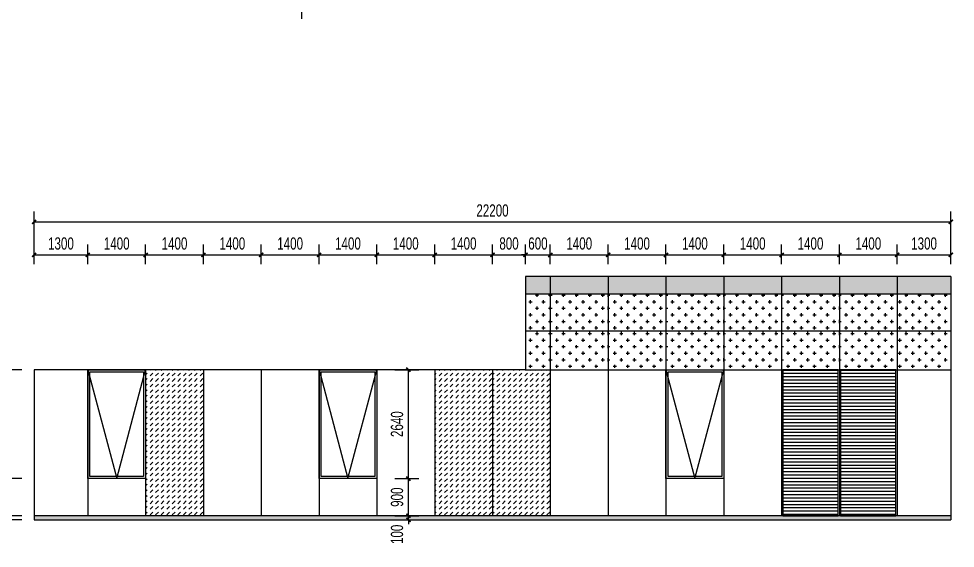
# Model space of a CAD drawing. Extents: x -3 to 440502, y -49243 to 59402.
# Drawn here: x 107077 to 129755, y 18246 to 31079 of the extents above; entities that cross this region are included whole.
import ezdxf

# ---------------------------------------------------------------- set-up
doc = ezdxf.new("R2010")
doc.units = 0
doc.header["$LTSCALE"] = 1000
doc.header["$MEASUREMENT"] = 0
for name, color, linetype in [('01-标注_尺寸', 124, 'Continuous'), ('05-填充_156', 156, 'Continuous'), ('05-填充_18', 18, 'Continuous'), ('A-0-图名图例', 2, 'Continuous'), ('A-C_窗', 140, 'Continuous'), ('E-立面', 255, 'Continuous')]:
    doc.layers.add(name, color=color, linetype=linetype)
doc.styles.add('_TCH_DIM_T3', font='ros.shx', dxfattribs={"width": 0.705882, "bigfont": 'jd.shx'})
doc.dimstyles.new('_TCH_ARCH&&100', dxfattribs={"dimtxt": 297.5, "dimasz": 100, "dimexe": 250, "dimexo": 300, "dimgap": 126.25, "dimtad": 1, "dimdec": 0, "dimzin": 0, "dimdsep": 46, "dimtxsty": '_TCH_DIM_T3', "dimblk": 'ARCHTICK', "dimcen": 0.09, "dimclrt": 7, "dimazin": 2, "dimtfac": 1, "dimtdec": 0, "dimtix": 1, "dimtmove": 2, "dimatfit": 3, "dimfxl": 0, "dimtolj": 1, "dimtzin": 0, "dimarcsym": 0})

# ---------------------------------------------------------------- blocks, each defined once
blk = doc.blocks.new('A$C70DF4B89')
at = {"layer": 'A-C_窗'}
for points in [[(-1400, 2640), (0, 2640), (0, 0), (-1400, 0)], [(-1350, 2590), (-50, 2590), (-50, 50), (-1350, 50)]]:
    blk.add_lwpolyline(points, close=True, dxfattribs=at)
blk.add_lwpolyline([(-1400, 2640), (-700, 0), (0, 2640)], dxfattribs=at)
blk = doc.blocks.new('A$C710A27A6')
at = {"layer": 'A-C_窗'}
h = blk.add_hatch(dxfattribs=at)
h.set_pattern_fill('ANSI31', color=256, scale=50, angle=315)
h.set_pattern_definition([(0, (358388.15, -147456.25), (2e-14, 79.375), [])])
h.paths.add_polyline_path([(30, 3540), (30, 0), (1370, 0), (1370, 3540)])
h = blk.add_hatch(dxfattribs=at)
h.set_pattern_fill('ANSI31', color=256, scale=50, angle=315)
h.set_pattern_definition([(0, (359788.15, -147456.25), (2e-14, 79.375), [])])
h.paths.add_polyline_path([(1430, 3540), (1430, 0), (2770, 0), (2770, 3540)])
for points in [[(0, 3540), (0, 0)], [(1400, 3540), (1400, 0)], [(2800, 3540), (2800, 0)]]:
    blk.add_lwpolyline(points, dxfattribs=at)
for points in [[(30, 0), (1370, 0), (1370, 3540), (30, 3540)], [(1430, 0), (2770, 0), (2770, 3540), (1430, 3540)]]:
    blk.add_lwpolyline(points, close=True, dxfattribs=at)
blk = doc.blocks.new('_ArchTick')
at = {"color": 0, "linetype": 'ByBlock', "const_width": 0.4}
blk.add_lwpolyline([(-0.5, -0.5), (0.5, 0.5)], dxfattribs=at)
blk = doc.blocks.new('*D388')
at = {"layer": '01-标注_尺寸', "color": 0, "lineweight": -2, "transparency": 16777216}
for p, q in [((130428, 19034), (130428, 19134)), ((129949, 19034), (130678, 19034)), ((129949, 18934), (130678, 18934)), ((130428, 18934), (130428, 19034)), ((130428, 18934), (130428, 18834))]:
    blk.add_line(p, q, dxfattribs=at)
at = {"layer": 'Defpoints', "color": 0, "transparency": 16777216}
for p in [(129649, 19034), (129649, 18934), (130428, 19034)]:
    blk.add_point(p, dxfattribs=at)
at = {"layer": '01-标注_尺寸', "color": 0, "lineweight": -2, "transparency": 16777216, "xscale": 100, "yscale": 100, "zscale": 100}
for p, rotation in [((130428, 19034), 270), ((130428, 18934), 90)]:
    blk.add_blockref('_ArchTick', p, dxfattribs=dict(at, rotation=rotation))
at = {"layer": '01-标注_尺寸', "color": 7, "transparency": 16777216, "insert": (130153, 18584), "char_height": 297.5, "attachment_point": 5, "rotation": 90, "style": '_TCH_DIM_T3'}
blk.add_mtext('\\A1;100', dxfattribs=at)
blk = doc.blocks.new('*D389')
at = {"layer": '01-标注_尺寸', "color": 0, "lineweight": -2, "transparency": 16777216}
for p, q in [((129949, 22574), (130678, 22574)), ((130428, 19034), (130428, 22574)), ((129949, 19034), (130678, 19034))]:
    blk.add_line(p, q, dxfattribs=at)
at = {"layer": 'Defpoints', "color": 0, "transparency": 16777216}
for p in [(129649, 22574), (130428, 22574), (129649, 19034)]:
    blk.add_point(p, dxfattribs=at)
at = {"layer": '01-标注_尺寸', "color": 0, "lineweight": -2, "transparency": 16777216, "xscale": 100, "yscale": 100, "zscale": 100}
for p, rotation in [((130428, 22574), 90), ((130428, 19034), 270)]:
    blk.add_blockref('_ArchTick', p, dxfattribs=dict(at, rotation=rotation))
at = {"layer": '01-标注_尺寸', "color": 7, "transparency": 16777216, "insert": (130153, 20804), "char_height": 297.5, "attachment_point": 5, "rotation": 90, "style": '_TCH_DIM_T3'}
blk.add_mtext('\\A1;3540', dxfattribs=at)
blk = doc.blocks.new('*D390')
at = {"layer": '01-标注_尺寸', "color": 0, "lineweight": -2, "transparency": 16777216}
for p, q in [((129949, 23504), (130678, 23504)), ((130428, 22574), (130428, 23504)), ((129949, 22574), (130678, 22574))]:
    blk.add_line(p, q, dxfattribs=at)
at = {"layer": 'Defpoints', "color": 0, "transparency": 16777216}
for p in [(129649, 23504), (130428, 23504), (129649, 22574)]:
    blk.add_point(p, dxfattribs=at)
at = {"layer": '01-标注_尺寸', "color": 0, "lineweight": -2, "transparency": 16777216, "xscale": 100, "yscale": 100, "zscale": 100}
for p, rotation in [((130428, 23504), 90), ((130428, 22574), 270)]:
    blk.add_blockref('_ArchTick', p, dxfattribs=dict(at, rotation=rotation))
at = {"layer": '01-标注_尺寸', "color": 7, "transparency": 16777216, "insert": (130153, 23039), "char_height": 297.5, "attachment_point": 5, "rotation": 90, "style": '_TCH_DIM_T3'}
blk.add_mtext('\\A1;930', dxfattribs=at)
blk = doc.blocks.new('*D391')
at = {"layer": '01-标注_尺寸', "color": 0, "lineweight": -2, "transparency": 16777216}
for p, q in [((129949, 24404), (130678, 24404)), ((130428, 23504), (130428, 24404)), ((129949, 23504), (130678, 23504))]:
    blk.add_line(p, q, dxfattribs=at)
at = {"layer": 'Defpoints', "color": 0, "transparency": 16777216}
for p in [(129649, 24404), (130428, 24404), (129649, 23504)]:
    blk.add_point(p, dxfattribs=at)
at = {"layer": '01-标注_尺寸', "color": 0, "lineweight": -2, "transparency": 16777216, "xscale": 100, "yscale": 100, "zscale": 100}
for p, rotation in [((130428, 24404), 90), ((130428, 23504), 270)]:
    blk.add_blockref('_ArchTick', p, dxfattribs=dict(at, rotation=rotation))
at = {"layer": '01-标注_尺寸', "color": 7, "transparency": 16777216, "insert": (130153, 23954), "char_height": 297.5, "attachment_point": 5, "rotation": 90, "style": '_TCH_DIM_T3'}
blk.add_mtext('\\A1;900', dxfattribs=at)
blk = doc.blocks.new('*D392')
at = {"layer": '01-标注_尺寸', "color": 0, "lineweight": -2, "transparency": 16777216}
for p, q in [((129949, 24834), (130678, 24834)), ((130428, 24404), (130428, 24834)), ((129949, 24404), (130678, 24404))]:
    blk.add_line(p, q, dxfattribs=at)
at = {"layer": 'Defpoints', "color": 0, "transparency": 16777216}
for p in [(129649, 24834), (130428, 24834), (129649, 24404)]:
    blk.add_point(p, dxfattribs=at)
at = {"layer": '01-标注_尺寸', "color": 0, "lineweight": -2, "transparency": 16777216, "xscale": 100, "yscale": 100, "zscale": 100}
for p, rotation in [((130428, 24834), 90), ((130428, 24404), 270)]:
    blk.add_blockref('_ArchTick', p, dxfattribs=dict(at, rotation=rotation))
at = {"layer": '01-标注_尺寸', "color": 7, "transparency": 16777216, "insert": (130153, 25204), "char_height": 297.5, "attachment_point": 5, "rotation": 90, "style": '_TCH_DIM_T3'}
blk.add_mtext('\\A1;430', dxfattribs=at)
blk = doc.blocks.new('*D393')
at = {"layer": '01-标注_尺寸', "color": 0, "lineweight": -2, "transparency": 16777216}
for p, q in [((106819, 19034), (106819, 19134)), ((107149, 19034), (106569, 19034)), ((107149, 18934), (106569, 18934)), ((106819, 18934), (106819, 19034)), ((106819, 18934), (106819, 18834))]:
    blk.add_line(p, q, dxfattribs=at)
at = {"layer": 'Defpoints', "color": 0, "transparency": 16777216}
for p in [(106819, 19034), (107449, 19034), (107449, 18934)]:
    blk.add_point(p, dxfattribs=at)
at = {"layer": '01-标注_尺寸', "color": 0, "lineweight": -2, "transparency": 16777216, "xscale": 100, "yscale": 100, "zscale": 100}
for p, rotation in [((106819, 19034), 270), ((106819, 18934), 90)]:
    blk.add_blockref('_ArchTick', p, dxfattribs=dict(at, rotation=rotation))
at = {"layer": '01-标注_尺寸', "color": 7, "transparency": 16777216, "insert": (106544, 18584), "char_height": 297.5, "attachment_point": 5, "rotation": 90, "style": '_TCH_DIM_T3'}
blk.add_mtext('\\A1;100', dxfattribs=at)
blk = doc.blocks.new('*D394')
at = {"layer": '01-标注_尺寸', "color": 0, "lineweight": -2, "transparency": 16777216}
for p, q in [((107149, 19934), (106569, 19934)), ((106819, 19034), (106819, 19934)), ((107149, 19034), (106569, 19034))]:
    blk.add_line(p, q, dxfattribs=at)
at = {"layer": 'Defpoints', "color": 0, "transparency": 16777216}
for p in [(106819, 19934), (107449, 19934), (107449, 19034)]:
    blk.add_point(p, dxfattribs=at)
at = {"layer": '01-标注_尺寸', "color": 0, "lineweight": -2, "transparency": 16777216, "xscale": 100, "yscale": 100, "zscale": 100}
for p, rotation in [((106819, 19934), 90), ((106819, 19034), 270)]:
    blk.add_blockref('_ArchTick', p, dxfattribs=dict(at, rotation=rotation))
at = {"layer": '01-标注_尺寸', "color": 7, "transparency": 16777216, "insert": (106544, 19484), "char_height": 297.5, "attachment_point": 5, "rotation": 90, "style": '_TCH_DIM_T3'}
blk.add_mtext('\\A1;900', dxfattribs=at)
blk = doc.blocks.new('*D395')
at = {"layer": '01-标注_尺寸', "color": 0, "lineweight": -2, "transparency": 16777216}
for p, q in [((107149, 22574), (106569, 22574)), ((106819, 19934), (106819, 22574)), ((107149, 19934), (106569, 19934))]:
    blk.add_line(p, q, dxfattribs=at)
at = {"layer": 'Defpoints', "color": 0, "transparency": 16777216}
for p in [(106819, 22574), (107449, 22574), (107449, 19934)]:
    blk.add_point(p, dxfattribs=at)
at = {"layer": '01-标注_尺寸', "color": 0, "lineweight": -2, "transparency": 16777216, "xscale": 100, "yscale": 100, "zscale": 100}
for p, rotation in [((106819, 22574), 90), ((106819, 19934), 270)]:
    blk.add_blockref('_ArchTick', p, dxfattribs=dict(at, rotation=rotation))
at = {"layer": '01-标注_尺寸', "color": 7, "transparency": 16777216, "insert": (106544, 21254), "char_height": 297.5, "attachment_point": 5, "rotation": 90, "style": '_TCH_DIM_T3'}
blk.add_mtext('\\A1;2640', dxfattribs=at)
blk = doc.blocks.new('*D397')
at = {"layer": '01-标注_尺寸', "color": 0, "lineweight": -2, "transparency": 16777216}
for p, q in [((128349, 25134), (128349, 25605)), ((129649, 25134), (129649, 25605)), ((128349, 25355), (129649, 25355))]:
    blk.add_line(p, q, dxfattribs=at)
at = {"layer": 'Defpoints', "color": 0, "transparency": 16777216}
for p in [(129649, 25355), (128349, 24834), (129649, 24834)]:
    blk.add_point(p, dxfattribs=at)
at = {"layer": '01-标注_尺寸', "color": 0, "lineweight": -2, "transparency": 16777216, "xscale": 100, "yscale": 100, "zscale": 100, "rotation": 180}
blk.add_blockref('_ArchTick', (128349, 25355), dxfattribs=at)
at = {"layer": '01-标注_尺寸', "color": 0, "lineweight": -2, "transparency": 16777216, "xscale": 100, "yscale": 100, "zscale": 100}
blk.add_blockref('_ArchTick', (129649, 25355), dxfattribs=at)
at = {"layer": '01-标注_尺寸', "color": 7, "transparency": 16777216, "insert": (128999, 25630), "char_height": 297.5, "attachment_point": 5, "style": '_TCH_DIM_T3'}
blk.add_mtext('\\A1;1300', dxfattribs=at)
blk = doc.blocks.new('*D398')
at = {"layer": '01-标注_尺寸', "color": 0, "lineweight": -2, "transparency": 16777216}
for p, q in [((126949, 25134), (126949, 25605)), ((128349, 25134), (128349, 25605)), ((126949, 25355), (128349, 25355))]:
    blk.add_line(p, q, dxfattribs=at)
at = {"layer": 'Defpoints', "color": 0, "transparency": 16777216}
for p in [(128349, 25355), (126949, 24834), (128349, 24834)]:
    blk.add_point(p, dxfattribs=at)
at = {"layer": '01-标注_尺寸', "color": 0, "lineweight": -2, "transparency": 16777216, "xscale": 100, "yscale": 100, "zscale": 100, "rotation": 180}
blk.add_blockref('_ArchTick', (126949, 25355), dxfattribs=at)
at = {"layer": '01-标注_尺寸', "color": 0, "lineweight": -2, "transparency": 16777216, "xscale": 100, "yscale": 100, "zscale": 100}
blk.add_blockref('_ArchTick', (128349, 25355), dxfattribs=at)
at = {"layer": '01-标注_尺寸', "color": 7, "transparency": 16777216, "insert": (127649, 25630), "char_height": 297.5, "attachment_point": 5, "style": '_TCH_DIM_T3'}
blk.add_mtext('\\A1;1400', dxfattribs=at)
blk = doc.blocks.new('*D399')
at = {"layer": '01-标注_尺寸', "color": 0, "lineweight": -2, "transparency": 16777216}
for p, q in [((125549, 25134), (125549, 25605)), ((126949, 25134), (126949, 25605)), ((125549, 25355), (126949, 25355))]:
    blk.add_line(p, q, dxfattribs=at)
at = {"layer": 'Defpoints', "color": 0, "transparency": 16777216}
for p in [(126949, 25355), (125549, 24834), (126949, 24834)]:
    blk.add_point(p, dxfattribs=at)
at = {"layer": '01-标注_尺寸', "color": 0, "lineweight": -2, "transparency": 16777216, "xscale": 100, "yscale": 100, "zscale": 100, "rotation": 180}
blk.add_blockref('_ArchTick', (125549, 25355), dxfattribs=at)
at = {"layer": '01-标注_尺寸', "color": 0, "lineweight": -2, "transparency": 16777216, "xscale": 100, "yscale": 100, "zscale": 100}
blk.add_blockref('_ArchTick', (126949, 25355), dxfattribs=at)
at = {"layer": '01-标注_尺寸', "color": 7, "transparency": 16777216, "insert": (126249, 25630), "char_height": 297.5, "attachment_point": 5, "style": '_TCH_DIM_T3'}
blk.add_mtext('\\A1;1400', dxfattribs=at)
blk = doc.blocks.new('*D400')
at = {"layer": '01-标注_尺寸', "color": 0, "lineweight": -2, "transparency": 16777216}
for p, q in [((124149, 25134), (124149, 25605)), ((125549, 25134), (125549, 25605)), ((124149, 25355), (125549, 25355))]:
    blk.add_line(p, q, dxfattribs=at)
at = {"layer": 'Defpoints', "color": 0, "transparency": 16777216}
for p in [(125549, 25355), (124149, 24834), (125549, 24834)]:
    blk.add_point(p, dxfattribs=at)
at = {"layer": '01-标注_尺寸', "color": 0, "lineweight": -2, "transparency": 16777216, "xscale": 100, "yscale": 100, "zscale": 100, "rotation": 180}
blk.add_blockref('_ArchTick', (124149, 25355), dxfattribs=at)
at = {"layer": '01-标注_尺寸', "color": 0, "lineweight": -2, "transparency": 16777216, "xscale": 100, "yscale": 100, "zscale": 100}
blk.add_blockref('_ArchTick', (125549, 25355), dxfattribs=at)
at = {"layer": '01-标注_尺寸', "color": 7, "transparency": 16777216, "insert": (124849, 25630), "char_height": 297.5, "attachment_point": 5, "style": '_TCH_DIM_T3'}
blk.add_mtext('\\A1;1400', dxfattribs=at)
blk = doc.blocks.new('*D401')
at = {"layer": '01-标注_尺寸', "color": 0, "lineweight": -2, "transparency": 16777216}
for p, q in [((122749, 25134), (122749, 25605)), ((124149, 25134), (124149, 25605)), ((122749, 25355), (124149, 25355))]:
    blk.add_line(p, q, dxfattribs=at)
at = {"layer": 'Defpoints', "color": 0, "transparency": 16777216}
for p in [(124149, 25355), (122749, 24834), (124149, 24834)]:
    blk.add_point(p, dxfattribs=at)
at = {"layer": '01-标注_尺寸', "color": 0, "lineweight": -2, "transparency": 16777216, "xscale": 100, "yscale": 100, "zscale": 100, "rotation": 180}
blk.add_blockref('_ArchTick', (122749, 25355), dxfattribs=at)
at = {"layer": '01-标注_尺寸', "color": 0, "lineweight": -2, "transparency": 16777216, "xscale": 100, "yscale": 100, "zscale": 100}
blk.add_blockref('_ArchTick', (124149, 25355), dxfattribs=at)
at = {"layer": '01-标注_尺寸', "color": 7, "transparency": 16777216, "insert": (123449, 25630), "char_height": 297.5, "attachment_point": 5, "style": '_TCH_DIM_T3'}
blk.add_mtext('\\A1;1400', dxfattribs=at)
blk = doc.blocks.new('*D402')
at = {"layer": '01-标注_尺寸', "color": 0, "lineweight": -2, "transparency": 16777216}
for p, q in [((121349, 25134), (121349, 25605)), ((122749, 25134), (122749, 25605)), ((121349, 25355), (122749, 25355))]:
    blk.add_line(p, q, dxfattribs=at)
at = {"layer": 'Defpoints', "color": 0, "transparency": 16777216}
for p in [(122749, 25355), (121349, 24834), (122749, 24834)]:
    blk.add_point(p, dxfattribs=at)
at = {"layer": '01-标注_尺寸', "color": 0, "lineweight": -2, "transparency": 16777216, "xscale": 100, "yscale": 100, "zscale": 100, "rotation": 180}
blk.add_blockref('_ArchTick', (121349, 25355), dxfattribs=at)
at = {"layer": '01-标注_尺寸', "color": 0, "lineweight": -2, "transparency": 16777216, "xscale": 100, "yscale": 100, "zscale": 100}
blk.add_blockref('_ArchTick', (122749, 25355), dxfattribs=at)
at = {"layer": '01-标注_尺寸', "color": 7, "transparency": 16777216, "insert": (122049, 25630), "char_height": 297.5, "attachment_point": 5, "style": '_TCH_DIM_T3'}
blk.add_mtext('\\A1;1400', dxfattribs=at)
blk = doc.blocks.new('*D403')
at = {"layer": '01-标注_尺寸', "color": 0, "lineweight": -2, "transparency": 16777216}
for p, q in [((119949, 25134), (119949, 25605)), ((121349, 25134), (121349, 25605)), ((119949, 25355), (121349, 25355))]:
    blk.add_line(p, q, dxfattribs=at)
at = {"layer": 'Defpoints', "color": 0, "transparency": 16777216}
for p in [(121349, 25355), (119949, 24834), (121349, 24834)]:
    blk.add_point(p, dxfattribs=at)
at = {"layer": '01-标注_尺寸', "color": 0, "lineweight": -2, "transparency": 16777216, "xscale": 100, "yscale": 100, "zscale": 100, "rotation": 180}
blk.add_blockref('_ArchTick', (119949, 25355), dxfattribs=at)
at = {"layer": '01-标注_尺寸', "color": 0, "lineweight": -2, "transparency": 16777216, "xscale": 100, "yscale": 100, "zscale": 100}
blk.add_blockref('_ArchTick', (121349, 25355), dxfattribs=at)
at = {"layer": '01-标注_尺寸', "color": 7, "transparency": 16777216, "insert": (120649, 25630), "char_height": 297.5, "attachment_point": 5, "style": '_TCH_DIM_T3'}
blk.add_mtext('\\A1;1400', dxfattribs=at)
blk = doc.blocks.new('*D404')
at = {"layer": '01-标注_尺寸', "color": 0, "lineweight": -2, "transparency": 16777216}
for p, q in [((119349, 25134), (119349, 25605)), ((119949, 25134), (119949, 25605)), ((119349, 25355), (119249, 25355)), ((119349, 25355), (119949, 25355)), ((119949, 25355), (120049, 25355))]:
    blk.add_line(p, q, dxfattribs=at)
at = {"layer": 'Defpoints', "color": 0, "transparency": 16777216}
for p in [(119949, 25355), (119349, 24834), (119949, 24834)]:
    blk.add_point(p, dxfattribs=at)
at = {"layer": '01-标注_尺寸', "color": 0, "lineweight": -2, "transparency": 16777216, "xscale": 100, "yscale": 100, "zscale": 100}
blk.add_blockref('_ArchTick', (119349, 25355), dxfattribs=at)
at = {"layer": '01-标注_尺寸', "color": 0, "lineweight": -2, "transparency": 16777216, "xscale": 100, "yscale": 100, "zscale": 100, "rotation": 180}
blk.add_blockref('_ArchTick', (119949, 25355), dxfattribs=at)
at = {"layer": '01-标注_尺寸', "color": 7, "transparency": 16777216, "insert": (119649, 25630), "char_height": 297.5, "attachment_point": 5, "style": '_TCH_DIM_T3'}
blk.add_mtext('\\A1;600', dxfattribs=at)
blk = doc.blocks.new('*D405')
at = {"layer": '01-标注_尺寸', "color": 0, "lineweight": -2, "transparency": 16777216}
for p, q in [((118549, 25134), (118549, 25605)), ((119349, 25134), (119349, 25605)), ((118549, 25355), (119349, 25355))]:
    blk.add_line(p, q, dxfattribs=at)
at = {"layer": 'Defpoints', "color": 0, "transparency": 16777216}
for p in [(119349, 25355), (118549, 24834), (119349, 24834)]:
    blk.add_point(p, dxfattribs=at)
at = {"layer": '01-标注_尺寸', "color": 0, "lineweight": -2, "transparency": 16777216, "xscale": 100, "yscale": 100, "zscale": 100, "rotation": 180}
blk.add_blockref('_ArchTick', (118549, 25355), dxfattribs=at)
at = {"layer": '01-标注_尺寸', "color": 0, "lineweight": -2, "transparency": 16777216, "xscale": 100, "yscale": 100, "zscale": 100}
blk.add_blockref('_ArchTick', (119349, 25355), dxfattribs=at)
at = {"layer": '01-标注_尺寸', "color": 7, "transparency": 16777216, "insert": (118949, 25630), "char_height": 297.5, "attachment_point": 5, "style": '_TCH_DIM_T3'}
blk.add_mtext('\\A1;800', dxfattribs=at)
blk = doc.blocks.new('*D406')
at = {"layer": '01-标注_尺寸', "color": 0, "lineweight": -2, "transparency": 16777216}
for p, q in [((117149, 25134), (117149, 25605)), ((118549, 25134), (118549, 25605)), ((117149, 25355), (118549, 25355))]:
    blk.add_line(p, q, dxfattribs=at)
at = {"layer": 'Defpoints', "color": 0, "transparency": 16777216}
for p in [(118549, 25355), (117149, 24834), (118549, 24834)]:
    blk.add_point(p, dxfattribs=at)
at = {"layer": '01-标注_尺寸', "color": 0, "lineweight": -2, "transparency": 16777216, "xscale": 100, "yscale": 100, "zscale": 100, "rotation": 180}
blk.add_blockref('_ArchTick', (117149, 25355), dxfattribs=at)
at = {"layer": '01-标注_尺寸', "color": 0, "lineweight": -2, "transparency": 16777216, "xscale": 100, "yscale": 100, "zscale": 100}
blk.add_blockref('_ArchTick', (118549, 25355), dxfattribs=at)
at = {"layer": '01-标注_尺寸', "color": 7, "transparency": 16777216, "insert": (117849, 25630), "char_height": 297.5, "attachment_point": 5, "style": '_TCH_DIM_T3'}
blk.add_mtext('\\A1;1400', dxfattribs=at)
blk = doc.blocks.new('*D407')
at = {"layer": '01-标注_尺寸', "color": 0, "lineweight": -2, "transparency": 16777216}
for p, q in [((115749, 25134), (115749, 25605)), ((117149, 25134), (117149, 25605)), ((115749, 25355), (117149, 25355))]:
    blk.add_line(p, q, dxfattribs=at)
at = {"layer": 'Defpoints', "color": 0, "transparency": 16777216}
for p in [(117149, 25355), (115749, 24834), (117149, 24834)]:
    blk.add_point(p, dxfattribs=at)
at = {"layer": '01-标注_尺寸', "color": 0, "lineweight": -2, "transparency": 16777216, "xscale": 100, "yscale": 100, "zscale": 100, "rotation": 180}
blk.add_blockref('_ArchTick', (115749, 25355), dxfattribs=at)
at = {"layer": '01-标注_尺寸', "color": 0, "lineweight": -2, "transparency": 16777216, "xscale": 100, "yscale": 100, "zscale": 100}
blk.add_blockref('_ArchTick', (117149, 25355), dxfattribs=at)
at = {"layer": '01-标注_尺寸', "color": 7, "transparency": 16777216, "insert": (116449, 25630), "char_height": 297.5, "attachment_point": 5, "style": '_TCH_DIM_T3'}
blk.add_mtext('\\A1;1400', dxfattribs=at)
blk = doc.blocks.new('*D408')
at = {"layer": '01-标注_尺寸', "color": 0, "lineweight": -2, "transparency": 16777216}
for p, q in [((114349, 25134), (114349, 25605)), ((115749, 25134), (115749, 25605)), ((114349, 25355), (115749, 25355))]:
    blk.add_line(p, q, dxfattribs=at)
at = {"layer": 'Defpoints', "color": 0, "transparency": 16777216}
for p in [(115749, 25355), (114349, 24834), (115749, 24834)]:
    blk.add_point(p, dxfattribs=at)
at = {"layer": '01-标注_尺寸', "color": 0, "lineweight": -2, "transparency": 16777216, "xscale": 100, "yscale": 100, "zscale": 100, "rotation": 180}
blk.add_blockref('_ArchTick', (114349, 25355), dxfattribs=at)
at = {"layer": '01-标注_尺寸', "color": 0, "lineweight": -2, "transparency": 16777216, "xscale": 100, "yscale": 100, "zscale": 100}
blk.add_blockref('_ArchTick', (115749, 25355), dxfattribs=at)
at = {"layer": '01-标注_尺寸', "color": 7, "transparency": 16777216, "insert": (115049, 25630), "char_height": 297.5, "attachment_point": 5, "style": '_TCH_DIM_T3'}
blk.add_mtext('\\A1;1400', dxfattribs=at)
blk = doc.blocks.new('*D409')
at = {"layer": '01-标注_尺寸', "color": 0, "lineweight": -2, "transparency": 16777216}
for p, q in [((112949, 25134), (112949, 25605)), ((114349, 25134), (114349, 25605)), ((112949, 25355), (114349, 25355))]:
    blk.add_line(p, q, dxfattribs=at)
at = {"layer": 'Defpoints', "color": 0, "transparency": 16777216}
for p in [(114349, 25355), (112949, 24834), (114349, 24834)]:
    blk.add_point(p, dxfattribs=at)
at = {"layer": '01-标注_尺寸', "color": 0, "lineweight": -2, "transparency": 16777216, "xscale": 100, "yscale": 100, "zscale": 100, "rotation": 180}
blk.add_blockref('_ArchTick', (112949, 25355), dxfattribs=at)
at = {"layer": '01-标注_尺寸', "color": 0, "lineweight": -2, "transparency": 16777216, "xscale": 100, "yscale": 100, "zscale": 100}
blk.add_blockref('_ArchTick', (114349, 25355), dxfattribs=at)
at = {"layer": '01-标注_尺寸', "color": 7, "transparency": 16777216, "insert": (113649, 25630), "char_height": 297.5, "attachment_point": 5, "style": '_TCH_DIM_T3'}
blk.add_mtext('\\A1;1400', dxfattribs=at)
blk = doc.blocks.new('*D410')
at = {"layer": '01-标注_尺寸', "color": 0, "lineweight": -2, "transparency": 16777216}
for p, q in [((111549, 25134), (111549, 25605)), ((112949, 25134), (112949, 25605)), ((111549, 25355), (112949, 25355))]:
    blk.add_line(p, q, dxfattribs=at)
at = {"layer": 'Defpoints', "color": 0, "transparency": 16777216}
for p in [(112949, 25355), (111549, 24834), (112949, 24834)]:
    blk.add_point(p, dxfattribs=at)
at = {"layer": '01-标注_尺寸', "color": 0, "lineweight": -2, "transparency": 16777216, "xscale": 100, "yscale": 100, "zscale": 100, "rotation": 180}
blk.add_blockref('_ArchTick', (111549, 25355), dxfattribs=at)
at = {"layer": '01-标注_尺寸', "color": 0, "lineweight": -2, "transparency": 16777216, "xscale": 100, "yscale": 100, "zscale": 100}
blk.add_blockref('_ArchTick', (112949, 25355), dxfattribs=at)
at = {"layer": '01-标注_尺寸', "color": 7, "transparency": 16777216, "insert": (112249, 25630), "char_height": 297.5, "attachment_point": 5, "style": '_TCH_DIM_T3'}
blk.add_mtext('\\A1;1400', dxfattribs=at)
blk = doc.blocks.new('*D411')
at = {"layer": '01-标注_尺寸', "color": 0, "lineweight": -2, "transparency": 16777216}
for p, q in [((110149, 25134), (110149, 25605)), ((111549, 25134), (111549, 25605)), ((110149, 25355), (111549, 25355))]:
    blk.add_line(p, q, dxfattribs=at)
at = {"layer": 'Defpoints', "color": 0, "transparency": 16777216}
for p in [(111549, 25355), (110149, 24834), (111549, 24834)]:
    blk.add_point(p, dxfattribs=at)
at = {"layer": '01-标注_尺寸', "color": 0, "lineweight": -2, "transparency": 16777216, "xscale": 100, "yscale": 100, "zscale": 100, "rotation": 180}
blk.add_blockref('_ArchTick', (110149, 25355), dxfattribs=at)
at = {"layer": '01-标注_尺寸', "color": 0, "lineweight": -2, "transparency": 16777216, "xscale": 100, "yscale": 100, "zscale": 100}
blk.add_blockref('_ArchTick', (111549, 25355), dxfattribs=at)
at = {"layer": '01-标注_尺寸', "color": 7, "transparency": 16777216, "insert": (110849, 25630), "char_height": 297.5, "attachment_point": 5, "style": '_TCH_DIM_T3'}
blk.add_mtext('\\A1;1400', dxfattribs=at)
blk = doc.blocks.new('*D412')
at = {"layer": '01-标注_尺寸', "color": 0, "lineweight": -2, "transparency": 16777216}
for p, q in [((108749, 25134), (108749, 25605)), ((110149, 25134), (110149, 25605)), ((108749, 25355), (110149, 25355))]:
    blk.add_line(p, q, dxfattribs=at)
at = {"layer": 'Defpoints', "color": 0, "transparency": 16777216}
for p in [(110149, 25355), (108749, 24834), (110149, 24834)]:
    blk.add_point(p, dxfattribs=at)
at = {"layer": '01-标注_尺寸', "color": 0, "lineweight": -2, "transparency": 16777216, "xscale": 100, "yscale": 100, "zscale": 100, "rotation": 180}
blk.add_blockref('_ArchTick', (108749, 25355), dxfattribs=at)
at = {"layer": '01-标注_尺寸', "color": 0, "lineweight": -2, "transparency": 16777216, "xscale": 100, "yscale": 100, "zscale": 100}
blk.add_blockref('_ArchTick', (110149, 25355), dxfattribs=at)
at = {"layer": '01-标注_尺寸', "color": 7, "transparency": 16777216, "insert": (109449, 25630), "char_height": 297.5, "attachment_point": 5, "style": '_TCH_DIM_T3'}
blk.add_mtext('\\A1;1400', dxfattribs=at)
blk = doc.blocks.new('*D413')
at = {"layer": '01-标注_尺寸', "color": 0, "lineweight": -2, "transparency": 16777216}
for p, q in [((107449, 25134), (107449, 25605)), ((108749, 25134), (108749, 25605)), ((107449, 25355), (108749, 25355))]:
    blk.add_line(p, q, dxfattribs=at)
at = {"layer": 'Defpoints', "color": 0, "transparency": 16777216}
for p in [(108749, 25355), (107449, 24834), (108749, 24834)]:
    blk.add_point(p, dxfattribs=at)
at = {"layer": '01-标注_尺寸', "color": 0, "lineweight": -2, "transparency": 16777216, "xscale": 100, "yscale": 100, "zscale": 100, "rotation": 180}
blk.add_blockref('_ArchTick', (107449, 25355), dxfattribs=at)
at = {"layer": '01-标注_尺寸', "color": 0, "lineweight": -2, "transparency": 16777216, "xscale": 100, "yscale": 100, "zscale": 100}
blk.add_blockref('_ArchTick', (108749, 25355), dxfattribs=at)
at = {"layer": '01-标注_尺寸', "color": 7, "transparency": 16777216, "insert": (108099, 25630), "char_height": 297.5, "attachment_point": 5, "style": '_TCH_DIM_T3'}
blk.add_mtext('\\A1;1300', dxfattribs=at)
blk = doc.blocks.new('*D414')
at = {"layer": '01-标注_尺寸', "color": 0, "lineweight": -2, "transparency": 16777216}
for p, q in [((107449, 25224), (107449, 26405)), ((129649, 25224), (129649, 26405)), ((107449, 26155), (129649, 26155))]:
    blk.add_line(p, q, dxfattribs=at)
at = {"layer": 'Defpoints', "color": 0, "transparency": 16777216}
for p in [(129649, 26155), (107449, 24924), (129649, 24924)]:
    blk.add_point(p, dxfattribs=at)
at = {"layer": '01-标注_尺寸', "color": 0, "lineweight": -2, "transparency": 16777216, "xscale": 100, "yscale": 100, "zscale": 100, "rotation": 180}
blk.add_blockref('_ArchTick', (107449, 26155), dxfattribs=at)
at = {"layer": '01-标注_尺寸', "color": 0, "lineweight": -2, "transparency": 16777216, "xscale": 100, "yscale": 100, "zscale": 100}
blk.add_blockref('_ArchTick', (129649, 26155), dxfattribs=at)
at = {"layer": '01-标注_尺寸', "color": 7, "transparency": 16777216, "insert": (118549, 26430), "char_height": 297.5, "attachment_point": 5, "style": '_TCH_DIM_T3'}
blk.add_mtext('\\A1;22200', dxfattribs=at)
blk = doc.blocks.new('*D1100')
at = {"layer": '01-标注_尺寸', "color": 0, "lineweight": -2, "transparency": 16777216}
for p, q in [((116188, 22574), (116763, 22574)), ((116513, 19934), (116513, 22574)), ((116188, 19934), (116763, 19934))]:
    blk.add_line(p, q, dxfattribs=at)
at = {"layer": 'Defpoints', "color": 0, "transparency": 16777216}
for p in [(115888, 22574), (116513, 22574), (115888, 19934)]:
    blk.add_point(p, dxfattribs=at)
at = {"layer": '01-标注_尺寸', "color": 0, "lineweight": -2, "transparency": 16777216, "xscale": 100, "yscale": 100, "zscale": 100}
for p, rotation in [((116513, 22574), 90), ((116513, 19934), 270)]:
    blk.add_blockref('_ArchTick', p, dxfattribs=dict(at, rotation=rotation))
at = {"layer": '01-标注_尺寸', "color": 7, "transparency": 16777216, "insert": (116238, 21254), "char_height": 297.5, "attachment_point": 5, "rotation": 90, "style": '_TCH_DIM_T3'}
blk.add_mtext('\\A1;2640', dxfattribs=at)
blk = doc.blocks.new('*D1101')
at = {"layer": '01-标注_尺寸', "color": 0, "lineweight": -2, "transparency": 16777216}
for p, q in [((116188, 19934), (116763, 19934)), ((116513, 19034), (116513, 19934)), ((116188, 19034), (116763, 19034))]:
    blk.add_line(p, q, dxfattribs=at)
at = {"layer": 'Defpoints', "color": 0, "transparency": 16777216}
for p in [(115888, 19934), (116513, 19934), (115888, 19034)]:
    blk.add_point(p, dxfattribs=at)
at = {"layer": '01-标注_尺寸', "color": 0, "lineweight": -2, "transparency": 16777216, "xscale": 100, "yscale": 100, "zscale": 100}
for p, rotation in [((116513, 19934), 90), ((116513, 19034), 270)]:
    blk.add_blockref('_ArchTick', p, dxfattribs=dict(at, rotation=rotation))
at = {"layer": '01-标注_尺寸', "color": 7, "transparency": 16777216, "insert": (116238, 19484), "char_height": 297.5, "attachment_point": 5, "rotation": 90, "style": '_TCH_DIM_T3'}
blk.add_mtext('\\A1;900', dxfattribs=at)
blk = doc.blocks.new('*D1102')
at = {"layer": '01-标注_尺寸', "color": 0, "lineweight": -2, "transparency": 16777216}
for p, q in [((116513, 19034), (116513, 19134)), ((116188, 19034), (116763, 19034)), ((116188, 18934), (116763, 18934)), ((116513, 18934), (116513, 19034)), ((116513, 18934), (116513, 18834))]:
    blk.add_line(p, q, dxfattribs=at)
at = {"layer": 'Defpoints', "color": 0, "transparency": 16777216}
for p in [(115888, 19034), (115888, 18934), (116513, 19034)]:
    blk.add_point(p, dxfattribs=at)
at = {"layer": '01-标注_尺寸', "color": 0, "lineweight": -2, "transparency": 16777216, "xscale": 100, "yscale": 100, "zscale": 100}
for p, rotation in [((116513, 19034), 270), ((116513, 18934), 90)]:
    blk.add_blockref('_ArchTick', p, dxfattribs=dict(at, rotation=rotation))
at = {"layer": '01-标注_尺寸', "color": 7, "transparency": 16777216, "insert": (116238, 18584), "char_height": 297.5, "attachment_point": 5, "rotation": 90, "style": '_TCH_DIM_T3'}
blk.add_mtext('\\A1;100', dxfattribs=at)

msp = doc.modelspace()

# ---------------------------------------------------------------- hatches: boundary and pattern name
at = {"layer": '05-填充_156'}
h = msp.add_hatch(dxfattribs=at)
h.set_pattern_fill('CROSS', color=136, scale=100, angle=180)
h.set_pattern_definition([(360, (129111.93, -68648.27), (158.75, 158.75), [79.375, -238.125]), (90, (129151.62, -68687.96), (-158.75, 158.75), [79.375, -238.125])])
h.paths.add_polyline_path([(119948.9, 24403.9), (119348.9, 24403.9), (119348.9, 23503.9), (119948.9, 23503.9)])
h = msp.add_hatch(dxfattribs=at)
h.set_pattern_fill('CROSS', color=136, scale=100, angle=180)
h.set_pattern_definition([(360, (131341.93, -68648.27), (158.75, 158.75), [79.375, -238.125]), (90, (131381.62, -68687.96), (-158.75, 158.75), [79.375, -238.125])])
h.paths.add_polyline_path([(121348.9, 24403.9), (119948.9, 24403.9), (119948.9, 23503.9), (121348.9, 23503.9)])
h = msp.add_hatch(dxfattribs=at)
h.set_pattern_fill('CROSS', color=136, scale=100, angle=180)
h.set_pattern_definition([(360, (132741.93, -68648.27), (158.75, 158.75), [79.375, -238.125]), (90, (132781.62, -68687.96), (-158.75, 158.75), [79.375, -238.125])])
h.paths.add_polyline_path([(122748.9, 24403.9), (121348.9, 24403.9), (121348.9, 23503.9), (122748.9, 23503.9)])
h = msp.add_hatch(dxfattribs=at)
h.set_pattern_fill('CROSS', color=136, scale=100, angle=180)
h.set_pattern_definition([(360, (134141.93, -68648.27), (158.75, 158.75), [79.375, -238.125]), (90, (134181.62, -68687.96), (-158.75, 158.75), [79.375, -238.125])])
h.paths.add_polyline_path([(124148.9, 24403.9), (122748.9, 24403.9), (122748.9, 23503.9), (124148.9, 23503.9)])
h = msp.add_hatch(dxfattribs=at)
h.set_pattern_fill('CROSS', color=136, scale=100, angle=180)
h.set_pattern_definition([(360, (135541.93, -68648.27), (158.75, 158.75), [79.375, -238.125]), (90, (135581.62, -68687.96), (-158.75, 158.75), [79.375, -238.125])])
h.paths.add_polyline_path([(125548.9, 24403.9), (124148.9, 24403.9), (124148.9, 23503.9), (125548.9, 23503.9)])
h = msp.add_hatch(dxfattribs=at)
h.set_pattern_fill('CROSS', color=136, scale=100, angle=180)
h.set_pattern_definition([(360, (136941.93, -68648.27), (158.75, 158.75), [79.375, -238.125]), (90, (136981.62, -68687.96), (-158.75, 158.75), [79.375, -238.125])])
h.paths.add_polyline_path([(126948.9, 24403.9), (125548.9, 24403.9), (125548.9, 23503.9), (126948.9, 23503.9)])
h = msp.add_hatch(dxfattribs=at)
h.set_pattern_fill('CROSS', color=136, scale=100, angle=180)
h.set_pattern_definition([(360, (138341.93, -68648.27), (158.75, 158.75), [79.375, -238.125]), (90, (138381.62, -68687.96), (-158.75, 158.75), [79.375, -238.125])])
h.paths.add_polyline_path([(128348.9, 24403.9), (126948.9, 24403.9), (126948.9, 23503.9), (128348.9, 23503.9)])
h = msp.add_hatch(dxfattribs=at)
h.set_pattern_fill('CROSS', color=136, scale=100, angle=180)
h.set_pattern_definition([(360, (139641.93, -68648.27), (158.75, 158.75), [79.375, -238.125]), (90, (139681.62, -68687.96), (-158.75, 158.75), [79.375, -238.125])])
h.paths.add_polyline_path([(129648.9, 24403.9), (128348.9, 24403.9), (128348.9, 23503.9), (129648.9, 23503.9)])
h = msp.add_hatch(dxfattribs=at)
h.set_pattern_fill('CROSS', color=136, scale=100, angle=180)
h.set_pattern_definition([(360, (129111.93, -69578.27), (158.75, 158.75), [79.375, -238.125]), (90, (129151.62, -69617.96), (-158.75, 158.75), [79.375, -238.125])])
h.paths.add_polyline_path([(119948.9, 23503.9), (119348.9, 23503.9), (119348.9, 22573.9), (119948.9, 22573.9)])
h = msp.add_hatch(dxfattribs=at)
h.set_pattern_fill('CROSS', color=136, scale=100, angle=180)
h.set_pattern_definition([(360, (131341.93, -69578.27), (158.75, 158.75), [79.375, -238.125]), (90, (131381.62, -69617.96), (-158.75, 158.75), [79.375, -238.125])])
h.paths.add_polyline_path([(121348.9, 23503.9), (119948.9, 23503.9), (119948.9, 22573.9), (121348.9, 22573.9)])
h = msp.add_hatch(dxfattribs=at)
h.set_pattern_fill('CROSS', color=136, scale=100, angle=180)
h.set_pattern_definition([(360, (132741.93, -69578.27), (158.75, 158.75), [79.375, -238.125]), (90, (132781.62, -69617.96), (-158.75, 158.75), [79.375, -238.125])])
h.paths.add_polyline_path([(122748.9, 23503.9), (121348.9, 23503.9), (121348.9, 22573.9), (122748.9, 22573.9)])
h = msp.add_hatch(dxfattribs=at)
h.set_pattern_fill('CROSS', color=136, scale=100, angle=180)
h.set_pattern_definition([(360, (134141.93, -69578.27), (158.75, 158.75), [79.375, -238.125]), (90, (134181.62, -69617.96), (-158.75, 158.75), [79.375, -238.125])])
h.paths.add_polyline_path([(124148.9, 23503.9), (122748.9, 23503.9), (122748.9, 22573.9), (124148.9, 22573.9)])
h = msp.add_hatch(dxfattribs=at)
h.set_pattern_fill('CROSS', color=136, scale=100, angle=180)
h.set_pattern_definition([(360, (135541.93, -69578.27), (158.75, 158.75), [79.375, -238.125]), (90, (135581.62, -69617.96), (-158.75, 158.75), [79.375, -238.125])])
h.paths.add_polyline_path([(125548.9, 23503.9), (124148.9, 23503.9), (124148.9, 22573.9), (125548.9, 22573.9)])
h = msp.add_hatch(dxfattribs=at)
h.set_pattern_fill('CROSS', color=136, scale=100, angle=180)
h.set_pattern_definition([(360, (136941.93, -69578.27), (158.75, 158.75), [79.375, -238.125]), (90, (136981.62, -69617.96), (-158.75, 158.75), [79.375, -238.125])])
h.paths.add_polyline_path([(126948.9, 23503.9), (125548.9, 23503.9), (125548.9, 22573.9), (126948.9, 22573.9)])
h = msp.add_hatch(dxfattribs=at)
h.set_pattern_fill('CROSS', color=136, scale=100, angle=180)
h.set_pattern_definition([(360, (138341.93, -69578.27), (158.75, 158.75), [79.375, -238.125]), (90, (138381.62, -69617.96), (-158.75, 158.75), [79.375, -238.125])])
h.paths.add_polyline_path([(128348.9, 23503.9), (126948.9, 23503.9), (126948.9, 22573.9), (128348.9, 22573.9)])
h = msp.add_hatch(dxfattribs=at)
h.set_pattern_fill('CROSS', color=136, scale=100, angle=180)
h.set_pattern_definition([(360, (139641.93, -69578.27), (158.75, 158.75), [79.375, -238.125]), (90, (139681.62, -69617.96), (-158.75, 158.75), [79.375, -238.125])])
h.paths.add_polyline_path([(129648.9, 23503.9), (128348.9, 23503.9), (128348.9, 22573.9), (129648.9, 22573.9)])
h = msp.add_hatch(dxfattribs=at)
h.set_pattern_fill('DASH', color=256, scale=100, angle=225)
h.set_pattern_definition([(45, (118741.93, -69578.27), (4e-14, 134.70384), [95.25, -95.25])])
h.paths.add_polyline_path([(111548.9, 22573.9), (110148.9, 22573.9), (110148.9, 19033.9), (111548.9, 19033.9)])
h = msp.add_hatch(dxfattribs=at)
h.set_pattern_fill('DASH', color=256, scale=100, angle=225)
h.set_pattern_definition([(45, (125741.93, -69578.27), (4e-14, 134.70384), [95.25, -95.25])])
h.paths.add_polyline_path([(118548.9, 22573.9), (117148.9, 22573.9), (117148.9, 19033.9), (118548.9, 19033.9)])
h = msp.add_hatch(dxfattribs=at)
h.set_pattern_fill('DASH', color=256, scale=100, angle=225)
h.set_pattern_definition([(45, (127141.93, -69578.27), (4e-14, 134.70384), [95.25, -95.25])])
h.paths.add_polyline_path([(119948.9, 22573.9), (118548.9, 22573.9), (118548.9, 19033.9), (119948.9, 19033.9)])
at = {"layer": '05-填充_18'}
h = msp.add_hatch(color=256, dxfattribs=at)
h.dxf.hatch_style = 1
h.paths.add_polyline_path([(119348.9, 24833.9), (119348.9, 24403.9), (129648.9, 24403.9), (129648.9, 24833.9)])
h = msp.add_hatch(color=256, dxfattribs=at)
h.dxf.hatch_style = 1
h.paths.add_polyline_path([(129648.9, 18933.9), (129648.9, 19033.9), (107448.9, 19033.9), (107448.9, 18933.9)])

# ---------------------------------------------------------------- linework, layer by layer
at = {"layer": 'A-0-图名图例'}
msp.add_lwpolyline([(113934.5, 31078.8), (113934.5, 58400)], dxfattribs=at)
at = {"layer": 'A-C_窗'}
for p, q in [((119948.9, 24833.9), (119948.9, 22573.9)), ((121348.9, 24833.9), (121348.9, 22573.9)), ((122748.9, 24833.9), (122748.9, 22573.9)), ((124148.9, 24833.9), (124148.9, 22573.9)), ((125548.9, 24833.9), (125548.9, 22573.9)), ((126948.9, 24833.9), (126948.9, 22573.9)), ((128348.9, 24833.9), (128348.9, 22573.9))]:
    msp.add_line(p, q, dxfattribs=at)
for points in [[(119948.9, 23503.9), (119348.9, 23503.9)], [(121348.9, 23503.9), (119948.9, 23503.9)], [(122748.9, 23503.9), (121348.9, 23503.9)], [(124148.9, 23503.9), (122748.9, 23503.9)], [(125548.9, 23503.9), (124148.9, 23503.9)], [(126948.9, 23503.9), (125548.9, 23503.9)], [(128348.9, 23503.9), (126948.9, 23503.9)], [(129648.9, 23503.9), (128348.9, 23503.9)], [(108748.9, 22573.9), (108748.9, 19033.9)], [(110148.9, 22573.9), (110148.9, 19033.9)], [(111548.9, 22573.9), (111548.9, 19033.9)], [(112948.9, 22573.9), (112948.9, 19033.9)], [(114348.9, 22573.9), (114348.9, 19033.9)], [(115748.9, 22573.9), (115748.9, 19033.9)], [(117148.9, 22573.9), (117148.9, 19033.9)], [(118548.9, 22573.9), (118548.9, 19033.9)], [(119348.9, 22573.9), (129648.9, 22573.9)], [(119948.9, 22573.9), (119948.9, 19033.9)], [(121348.9, 22573.9), (121348.9, 19033.9)], [(122748.9, 22573.9), (122748.9, 19033.9)], [(124148.9, 22573.9), (124148.9, 19033.9)], [(125548.9, 22573.9), (125548.9, 19033.9)], [(126948.9, 22573.9), (126948.9, 19033.9)], [(128348.9, 22573.9), (128348.9, 19033.9)], [(129648.9, 19033.9), (107448.9, 19033.9)]]:
    msp.add_lwpolyline(points, dxfattribs=at)
at = {"layer": 'E-立面'}
msp.add_line((119348.9, 24833.9), (119348.9, 22573.9), dxfattribs=at)
for points in [[(129648.9, 24833.9), (119348.9, 24833.9)], [(129648.9, 24833.9), (129648.9, 22573.9)], [(129648.9, 24403.9), (119348.9, 24403.9)], [(107448.9, 22573.9), (107448.9, 18933.9)], [(119348.9, 22573.9), (107448.9, 22573.9)], [(129648.9, 22573.9), (129648.9, 18933.9)], [(107448.9, 18933.9), (129648.9, 18933.9)]]:
    msp.add_lwpolyline(points, dxfattribs=at)

# ---------------------------------------------------------------- block references
msp.add_blockref('A$C710A27A6', (125548.9, 19033.9))
at = {"layer": 'A-C_窗'}
for p in [(110148.9, 19933.9), (115748.9, 19933.9), (124148.9, 19933.9)]:
    msp.add_blockref('A$C70DF4B89', p, dxfattribs=at)

# ---------------------------------------------------------------- dimensions: what is measured, and where the dimension line sits
at = {"layer": '01-标注_尺寸'}
for p1, p2, distance, picture, middle in [((107448.9, 24923.7), (129648.9, 24923.7), 1230.8, '*D414', (118548.9, 26429.5)), ((107448.9, 24833.9), (108748.9, 24833.9), 520.6, '*D413', (108098.9, 25629.5)), ((108748.9, 24833.9), (110148.9, 24833.9), 520.6, '*D412', (109448.9, 25629.5)), ((110148.9, 24833.9), (111548.9, 24833.9), 520.6, '*D411', (110848.9, 25629.5)), ((111548.9, 24833.9), (112948.9, 24833.9), 520.6, '*D410', (112248.9, 25629.5)), ((112948.9, 24833.9), (114348.9, 24833.9), 520.6, '*D409', (113648.9, 25629.5)), ((114348.9, 24833.9), (115748.9, 24833.9), 520.6, '*D408', (115048.9, 25629.5)), ((115748.9, 24833.9), (117148.9, 24833.9), 520.6, '*D407', (116448.9, 25629.5)), ((117148.9, 24833.9), (118548.9, 24833.9), 520.6, '*D406', (117848.9, 25629.5)), ((118548.9, 24833.9), (119348.9, 24833.9), 520.6, '*D405', (118948.9, 25629.5)), ((119348.9, 24833.9), (119948.9, 24833.9), 520.6, '*D404', (119648.9, 25629.5)), ((119948.9, 24833.9), (121348.9, 24833.9), 520.6, '*D403', (120648.9, 25629.5)), ((121348.9, 24833.9), (122748.9, 24833.9), 520.6, '*D402', (122048.9, 25629.5)), ((122748.9, 24833.9), (124148.9, 24833.9), 520.6, '*D401', (123448.9, 25629.5)), ((124148.9, 24833.9), (125548.9, 24833.9), 520.6, '*D400', (124848.9, 25629.5)), ((125548.9, 24833.9), (126948.9, 24833.9), 520.6, '*D399', (126248.9, 25629.5)), ((126948.9, 24833.9), (128348.9, 24833.9), 520.6, '*D398', (127648.9, 25629.5)), ((128348.9, 24833.9), (129648.9, 24833.9), 520.6, '*D397', (128998.9, 25629.5)), ((129648.9, 23503.9), (129648.9, 24403.9), -779.5, '*D391', (130153.4, 23953.9)), ((129648.9, 22573.9), (129648.9, 23503.9), -779.5, '*D390', (130153.4, 23038.9)), ((107448.9, 19933.9), (107448.9, 22573.9), 629.6, '*D395', (106544.3, 21253.9)), ((115888.2, 19933.9), (115888.2, 22573.9), -624.5, '*D1100', (116237.7, 21253.9)), ((129648.9, 19033.9), (129648.9, 22573.9), -779.5, '*D389', (130153.4, 20803.9)), ((107448.9, 19033.9), (107448.9, 19933.9), 629.6, '*D394', (106544.3, 19483.9)), ((115888.2, 19033.9), (115888.2, 19933.9), -624.5, '*D1101', (116237.7, 19483.9))]:
    dim = msp.add_aligned_dim(p1=p1, p2=p2, distance=distance, dimstyle='_TCH_ARCH&&100', dxfattribs=at)
    dim.commit()
    dim.dimension.update_dxf_attribs({"geometry": picture, "text_midpoint": middle})
for base, p1, p2, picture, middle in [((130428.4, 24833.9), (129648.9, 24403.9), (129648.9, 24833.9), '*D392', (130153.4, 25203.9)), ((106819.3, 19033.9), (107448.9, 18933.9), (107448.9, 19033.9), '*D393', (106544.3, 18583.9)), ((116512.7, 19033.9), (115888.2, 18933.9), (115888.2, 19033.9), '*D1102', (116237.7, 18583.9)), ((130428.4, 19033.9), (129648.9, 18933.9), (129648.9, 19033.9), '*D388', (130153.4, 18583.9))]:
    dim = msp.add_linear_dim(base=base, p1=p1, p2=p2, angle=90, dimstyle='_TCH_ARCH&&100', dxfattribs=at)
    dim.commit()
    dim.dimension.update_dxf_attribs({"geometry": picture, "text_midpoint": middle, "dimtype": 161})

doc.saveas('drawing.dxf')
